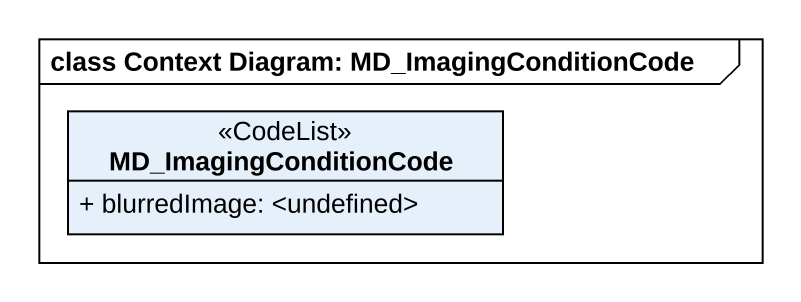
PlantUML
@startuml
mainframe class Context Diagram: MD_ImagingConditionCode
hide circle
hide empty members
skinparam classAttributeIconSize 0
class MD_ImagingConditionCode <<CodeList>> {
  + blurredImage: <undefined>
}
@enduml
